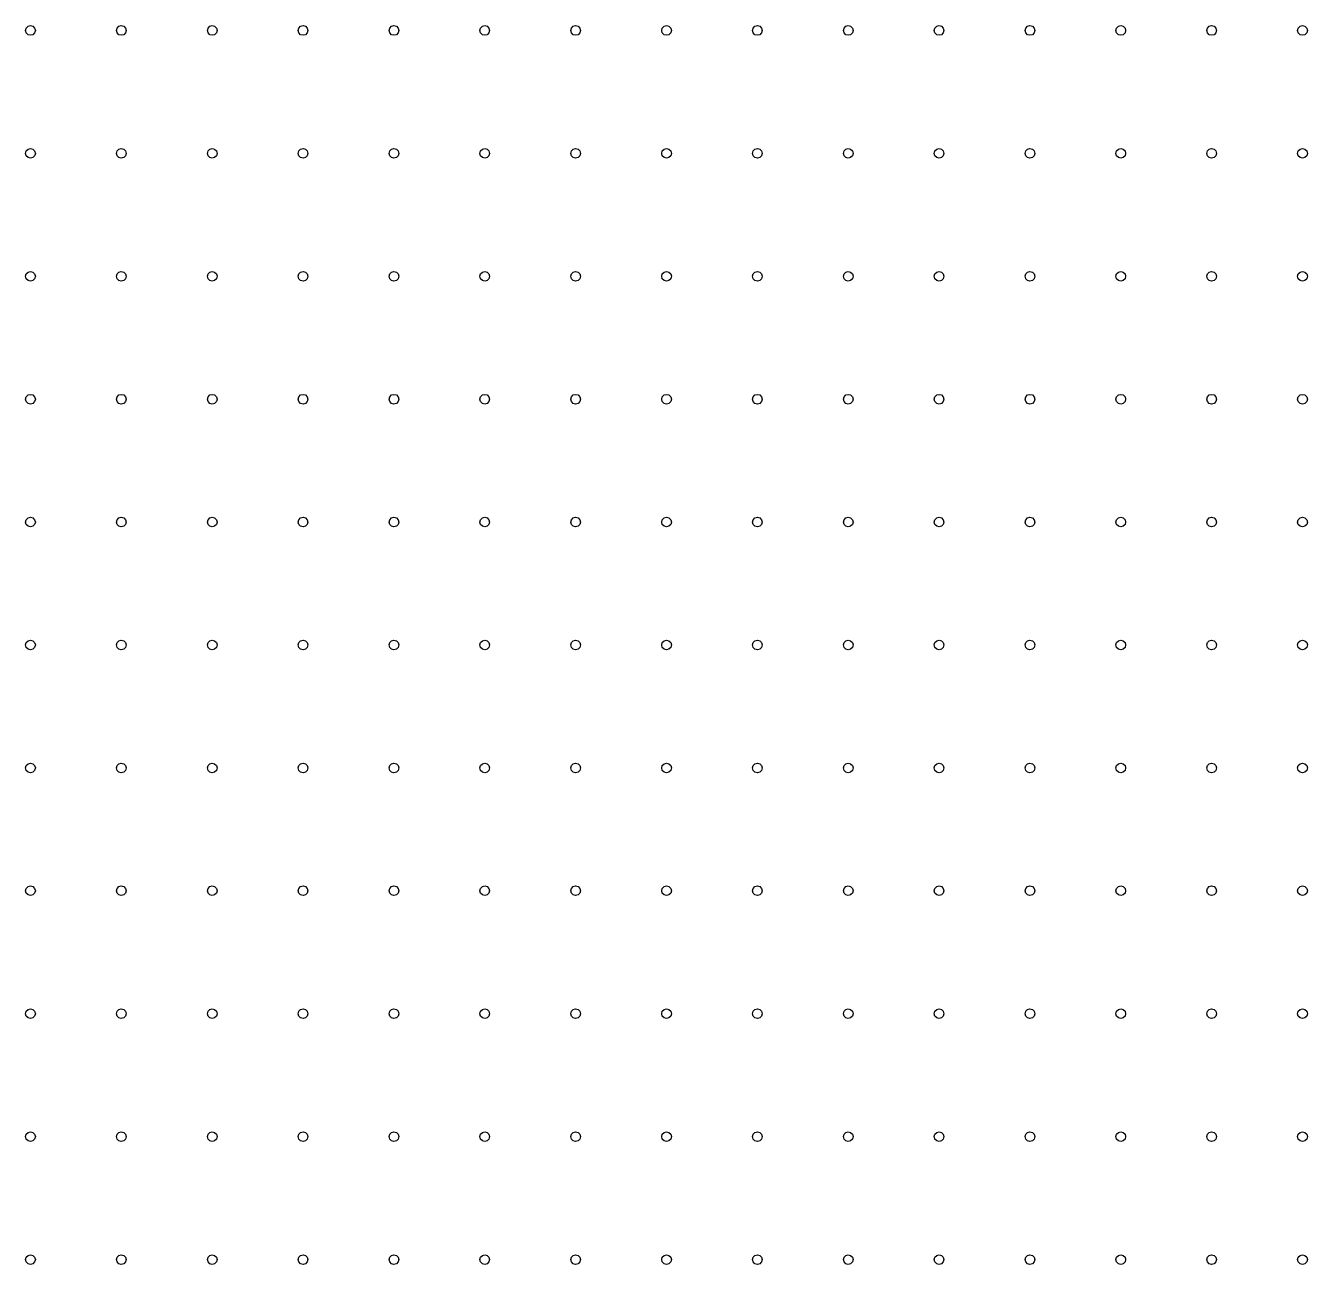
# Model space of a CAD drawing. Extents: x 11 to 212, y 11 to 212.
# Drawn here: x 67.37 to 92.26, y 86.23 to 110.3 of the extents above; entities that cross this region are included whole.
import ezdxf

# ---------------------------------------------------------------- set-up
doc = ezdxf.new("R2010")
doc.units = 0
doc.layers.add('H1', color=7, linetype='continuous')

msp = doc.modelspace()

# ---------------------------------------------------------------- linework, layer by layer
at = {"layer": 'H1'}
for points in [[(67.559, 110.206), (67.546, 110.159), (67.512, 110.124), (67.465, 110.112), (67.418, 110.124), (67.383, 110.159), (67.371, 110.206), (67.383, 110.253), (67.418, 110.287), (67.465, 110.3), (67.512, 110.287), (67.546, 110.253)], [(69.324, 110.206), (69.311, 110.159), (69.276, 110.124), (69.229, 110.112), (69.182, 110.124), (69.148, 110.159), (69.135, 110.206), (69.148, 110.253), (69.182, 110.287), (69.229, 110.3), (69.276, 110.287), (69.311, 110.253)], [(71.088, 110.206), (71.076, 110.159), (71.041, 110.124), (70.994, 110.112), (70.947, 110.124), (70.913, 110.159), (70.9, 110.206), (70.913, 110.253), (70.947, 110.287), (70.994, 110.3), (71.041, 110.287), (71.076, 110.253)], [(72.853, 110.206), (72.84, 110.159), (72.806, 110.124), (72.759, 110.112), (72.712, 110.124), (72.677, 110.159), (72.665, 110.206), (72.677, 110.253), (72.712, 110.287), (72.759, 110.3), (72.806, 110.287), (72.84, 110.253)], [(74.618, 110.206), (74.605, 110.159), (74.571, 110.124), (74.524, 110.112), (74.476, 110.124), (74.442, 110.159), (74.429, 110.206), (74.442, 110.253), (74.476, 110.287), (74.524, 110.3), (74.571, 110.287), (74.605, 110.253)], [(76.382, 110.206), (76.37, 110.159), (76.335, 110.124), (76.288, 110.112), (76.241, 110.124), (76.207, 110.159), (76.194, 110.206), (76.207, 110.253), (76.241, 110.287), (76.288, 110.3), (76.335, 110.287), (76.37, 110.253)], [(78.147, 110.206), (78.134, 110.159), (78.1, 110.124), (78.053, 110.112), (78.006, 110.124), (77.971, 110.159), (77.959, 110.206), (77.971, 110.253), (78.006, 110.287), (78.053, 110.3), (78.1, 110.287), (78.134, 110.253)], [(79.912, 110.206), (79.899, 110.159), (79.865, 110.124), (79.818, 110.112), (79.771, 110.124), (79.736, 110.159), (79.724, 110.206), (79.736, 110.253), (79.771, 110.287), (79.818, 110.3), (79.865, 110.287), (79.899, 110.253)], [(81.676, 110.206), (81.664, 110.159), (81.629, 110.124), (81.582, 110.112), (81.535, 110.124), (81.501, 110.159), (81.488, 110.206), (81.501, 110.253), (81.535, 110.287), (81.582, 110.3), (81.629, 110.287), (81.664, 110.253)], [(83.441, 110.206), (83.429, 110.159), (83.394, 110.124), (83.347, 110.112), (83.3, 110.124), (83.266, 110.159), (83.253, 110.206), (83.266, 110.253), (83.3, 110.287), (83.347, 110.3), (83.394, 110.287), (83.429, 110.253)], [(85.206, 110.206), (85.193, 110.159), (85.159, 110.124), (85.112, 110.112), (85.065, 110.124), (85.03, 110.159), (85.018, 110.206), (85.03, 110.253), (85.065, 110.287), (85.112, 110.3), (85.159, 110.287), (85.193, 110.253)], [(86.971, 110.206), (86.958, 110.159), (86.924, 110.124), (86.876, 110.112), (86.829, 110.124), (86.795, 110.159), (86.782, 110.206), (86.795, 110.253), (86.829, 110.287), (86.876, 110.3), (86.924, 110.287), (86.958, 110.253)], [(88.735, 110.206), (88.723, 110.159), (88.688, 110.124), (88.641, 110.112), (88.594, 110.124), (88.56, 110.159), (88.547, 110.206), (88.56, 110.253), (88.594, 110.287), (88.641, 110.3), (88.688, 110.287), (88.723, 110.253)], [(90.5, 110.206), (90.487, 110.159), (90.453, 110.124), (90.406, 110.112), (90.359, 110.124), (90.324, 110.159), (90.312, 110.206), (90.324, 110.253), (90.359, 110.287), (90.406, 110.3), (90.453, 110.287), (90.487, 110.253)], [(92.265, 110.206), (92.252, 110.159), (92.218, 110.124), (92.171, 110.112), (92.124, 110.124), (92.089, 110.159), (92.076, 110.206), (92.089, 110.253), (92.124, 110.287), (92.171, 110.3), (92.218, 110.287), (92.252, 110.253)], [(67.559, 107.818), (67.546, 107.771), (67.512, 107.736), (67.465, 107.724), (67.418, 107.736), (67.383, 107.771), (67.371, 107.818), (67.383, 107.865), (67.418, 107.899), (67.465, 107.912), (67.512, 107.899), (67.546, 107.865)], [(69.324, 107.818), (69.311, 107.771), (69.276, 107.736), (69.229, 107.724), (69.182, 107.736), (69.148, 107.771), (69.135, 107.818), (69.148, 107.865), (69.182, 107.899), (69.229, 107.912), (69.276, 107.899), (69.311, 107.865)], [(71.088, 107.818), (71.076, 107.771), (71.041, 107.736), (70.994, 107.724), (70.947, 107.736), (70.913, 107.771), (70.9, 107.818), (70.913, 107.865), (70.947, 107.899), (70.994, 107.912), (71.041, 107.899), (71.076, 107.865)], [(72.853, 107.818), (72.84, 107.771), (72.806, 107.736), (72.759, 107.724), (72.712, 107.736), (72.677, 107.771), (72.665, 107.818), (72.677, 107.865), (72.712, 107.899), (72.759, 107.912), (72.806, 107.899), (72.84, 107.865)], [(74.618, 107.818), (74.605, 107.771), (74.571, 107.736), (74.524, 107.724), (74.476, 107.736), (74.442, 107.771), (74.429, 107.818), (74.442, 107.865), (74.476, 107.899), (74.524, 107.912), (74.571, 107.899), (74.605, 107.865)], [(76.382, 107.818), (76.37, 107.771), (76.335, 107.736), (76.288, 107.724), (76.241, 107.736), (76.207, 107.771), (76.194, 107.818), (76.207, 107.865), (76.241, 107.899), (76.288, 107.912), (76.335, 107.899), (76.37, 107.865)], [(78.147, 107.818), (78.134, 107.771), (78.1, 107.736), (78.053, 107.724), (78.006, 107.736), (77.971, 107.771), (77.959, 107.818), (77.971, 107.865), (78.006, 107.899), (78.053, 107.912), (78.1, 107.899), (78.134, 107.865)], [(79.912, 107.818), (79.899, 107.771), (79.865, 107.736), (79.818, 107.724), (79.771, 107.736), (79.736, 107.771), (79.724, 107.818), (79.736, 107.865), (79.771, 107.899), (79.818, 107.912), (79.865, 107.899), (79.899, 107.865)], [(81.676, 107.818), (81.664, 107.771), (81.629, 107.736), (81.582, 107.724), (81.535, 107.736), (81.501, 107.771), (81.488, 107.818), (81.501, 107.865), (81.535, 107.899), (81.582, 107.912), (81.629, 107.899), (81.664, 107.865)], [(83.441, 107.818), (83.429, 107.771), (83.394, 107.736), (83.347, 107.724), (83.3, 107.736), (83.266, 107.771), (83.253, 107.818), (83.266, 107.865), (83.3, 107.899), (83.347, 107.912), (83.394, 107.899), (83.429, 107.865)], [(85.206, 107.818), (85.193, 107.771), (85.159, 107.736), (85.112, 107.724), (85.065, 107.736), (85.03, 107.771), (85.018, 107.818), (85.03, 107.865), (85.065, 107.899), (85.112, 107.912), (85.159, 107.899), (85.193, 107.865)], [(86.971, 107.818), (86.958, 107.771), (86.924, 107.736), (86.876, 107.724), (86.829, 107.736), (86.795, 107.771), (86.782, 107.818), (86.795, 107.865), (86.829, 107.899), (86.876, 107.912), (86.924, 107.899), (86.958, 107.865)], [(88.735, 107.818), (88.723, 107.771), (88.688, 107.736), (88.641, 107.724), (88.594, 107.736), (88.56, 107.771), (88.547, 107.818), (88.56, 107.865), (88.594, 107.899), (88.641, 107.912), (88.688, 107.899), (88.723, 107.865)], [(90.5, 107.818), (90.487, 107.771), (90.453, 107.736), (90.406, 107.724), (90.359, 107.736), (90.324, 107.771), (90.312, 107.818), (90.324, 107.865), (90.359, 107.899), (90.406, 107.912), (90.453, 107.899), (90.487, 107.865)], [(92.265, 107.818), (92.252, 107.771), (92.218, 107.736), (92.171, 107.724), (92.124, 107.736), (92.089, 107.771), (92.076, 107.818), (92.089, 107.865), (92.124, 107.899), (92.171, 107.912), (92.218, 107.899), (92.252, 107.865)], [(67.559, 105.429), (67.546, 105.382), (67.512, 105.348), (67.465, 105.335), (67.418, 105.348), (67.383, 105.382), (67.371, 105.429), (67.383, 105.476), (67.418, 105.511), (67.465, 105.524), (67.512, 105.511), (67.546, 105.476)], [(69.324, 105.429), (69.311, 105.382), (69.276, 105.348), (69.229, 105.335), (69.182, 105.348), (69.148, 105.382), (69.135, 105.429), (69.148, 105.476), (69.182, 105.511), (69.229, 105.524), (69.276, 105.511), (69.311, 105.476)], [(71.088, 105.429), (71.076, 105.382), (71.041, 105.348), (70.994, 105.335), (70.947, 105.348), (70.913, 105.382), (70.9, 105.429), (70.913, 105.476), (70.947, 105.511), (70.994, 105.524), (71.041, 105.511), (71.076, 105.476)], [(72.853, 105.429), (72.84, 105.382), (72.806, 105.348), (72.759, 105.335), (72.712, 105.348), (72.677, 105.382), (72.665, 105.429), (72.677, 105.476), (72.712, 105.511), (72.759, 105.524), (72.806, 105.511), (72.84, 105.476)], [(74.618, 105.429), (74.605, 105.382), (74.571, 105.348), (74.524, 105.335), (74.476, 105.348), (74.442, 105.382), (74.429, 105.429), (74.442, 105.476), (74.476, 105.511), (74.524, 105.524), (74.571, 105.511), (74.605, 105.476)], [(76.382, 105.429), (76.37, 105.382), (76.335, 105.348), (76.288, 105.335), (76.241, 105.348), (76.207, 105.382), (76.194, 105.429), (76.207, 105.476), (76.241, 105.511), (76.288, 105.524), (76.335, 105.511), (76.37, 105.476)], [(78.147, 105.429), (78.134, 105.382), (78.1, 105.348), (78.053, 105.335), (78.006, 105.348), (77.971, 105.382), (77.959, 105.429), (77.971, 105.476), (78.006, 105.511), (78.053, 105.524), (78.1, 105.511), (78.134, 105.476)], [(79.912, 105.429), (79.899, 105.382), (79.865, 105.348), (79.818, 105.335), (79.771, 105.348), (79.736, 105.382), (79.724, 105.429), (79.736, 105.476), (79.771, 105.511), (79.818, 105.524), (79.865, 105.511), (79.899, 105.476)], [(81.676, 105.429), (81.664, 105.382), (81.629, 105.348), (81.582, 105.335), (81.535, 105.348), (81.501, 105.382), (81.488, 105.429), (81.501, 105.476), (81.535, 105.511), (81.582, 105.524), (81.629, 105.511), (81.664, 105.476)], [(83.441, 105.429), (83.429, 105.382), (83.394, 105.348), (83.347, 105.335), (83.3, 105.348), (83.266, 105.382), (83.253, 105.429), (83.266, 105.476), (83.3, 105.511), (83.347, 105.524), (83.394, 105.511), (83.429, 105.476)], [(85.206, 105.429), (85.193, 105.382), (85.159, 105.348), (85.112, 105.335), (85.065, 105.348), (85.03, 105.382), (85.018, 105.429), (85.03, 105.476), (85.065, 105.511), (85.112, 105.524), (85.159, 105.511), (85.193, 105.476)], [(86.971, 105.429), (86.958, 105.382), (86.924, 105.348), (86.876, 105.335), (86.829, 105.348), (86.795, 105.382), (86.782, 105.429), (86.795, 105.476), (86.829, 105.511), (86.876, 105.524), (86.924, 105.511), (86.958, 105.476)], [(88.735, 105.429), (88.723, 105.382), (88.688, 105.348), (88.641, 105.335), (88.594, 105.348), (88.56, 105.382), (88.547, 105.429), (88.56, 105.476), (88.594, 105.511), (88.641, 105.524), (88.688, 105.511), (88.723, 105.476)], [(90.5, 105.429), (90.487, 105.382), (90.453, 105.348), (90.406, 105.335), (90.359, 105.348), (90.324, 105.382), (90.312, 105.429), (90.324, 105.476), (90.359, 105.511), (90.406, 105.524), (90.453, 105.511), (90.487, 105.476)], [(92.265, 105.429), (92.252, 105.382), (92.218, 105.348), (92.171, 105.335), (92.124, 105.348), (92.089, 105.382), (92.076, 105.429), (92.089, 105.476), (92.124, 105.511), (92.171, 105.524), (92.218, 105.511), (92.252, 105.476)], [(67.559, 103.041), (67.546, 102.994), (67.512, 102.96), (67.465, 102.947), (67.418, 102.96), (67.383, 102.994), (67.371, 103.041), (67.383, 103.088), (67.418, 103.123), (67.465, 103.135), (67.512, 103.123), (67.546, 103.088)], [(69.324, 103.041), (69.311, 102.994), (69.276, 102.96), (69.229, 102.947), (69.182, 102.96), (69.148, 102.994), (69.135, 103.041), (69.148, 103.088), (69.182, 103.123), (69.229, 103.135), (69.276, 103.123), (69.311, 103.088)], [(71.088, 103.041), (71.076, 102.994), (71.041, 102.96), (70.994, 102.947), (70.947, 102.96), (70.913, 102.994), (70.9, 103.041), (70.913, 103.088), (70.947, 103.123), (70.994, 103.135), (71.041, 103.123), (71.076, 103.088)], [(72.853, 103.041), (72.84, 102.994), (72.806, 102.96), (72.759, 102.947), (72.712, 102.96), (72.677, 102.994), (72.665, 103.041), (72.677, 103.088), (72.712, 103.123), (72.759, 103.135), (72.806, 103.123), (72.84, 103.088)], [(74.618, 103.041), (74.605, 102.994), (74.571, 102.96), (74.524, 102.947), (74.476, 102.96), (74.442, 102.994), (74.429, 103.041), (74.442, 103.088), (74.476, 103.123), (74.524, 103.135), (74.571, 103.123), (74.605, 103.088)], [(76.382, 103.041), (76.37, 102.994), (76.335, 102.96), (76.288, 102.947), (76.241, 102.96), (76.207, 102.994), (76.194, 103.041), (76.207, 103.088), (76.241, 103.123), (76.288, 103.135), (76.335, 103.123), (76.37, 103.088)], [(78.147, 103.041), (78.134, 102.994), (78.1, 102.96), (78.053, 102.947), (78.006, 102.96), (77.971, 102.994), (77.959, 103.041), (77.971, 103.088), (78.006, 103.123), (78.053, 103.135), (78.1, 103.123), (78.134, 103.088)], [(79.912, 103.041), (79.899, 102.994), (79.865, 102.96), (79.818, 102.947), (79.771, 102.96), (79.736, 102.994), (79.724, 103.041), (79.736, 103.088), (79.771, 103.123), (79.818, 103.135), (79.865, 103.123), (79.899, 103.088)], [(81.676, 103.041), (81.664, 102.994), (81.629, 102.96), (81.582, 102.947), (81.535, 102.96), (81.501, 102.994), (81.488, 103.041), (81.501, 103.088), (81.535, 103.123), (81.582, 103.135), (81.629, 103.123), (81.664, 103.088)], [(83.441, 103.041), (83.429, 102.994), (83.394, 102.96), (83.347, 102.947), (83.3, 102.96), (83.266, 102.994), (83.253, 103.041), (83.266, 103.088), (83.3, 103.123), (83.347, 103.135), (83.394, 103.123), (83.429, 103.088)], [(85.206, 103.041), (85.193, 102.994), (85.159, 102.96), (85.112, 102.947), (85.065, 102.96), (85.03, 102.994), (85.018, 103.041), (85.03, 103.088), (85.065, 103.123), (85.112, 103.135), (85.159, 103.123), (85.193, 103.088)], [(86.971, 103.041), (86.958, 102.994), (86.924, 102.96), (86.876, 102.947), (86.829, 102.96), (86.795, 102.994), (86.782, 103.041), (86.795, 103.088), (86.829, 103.123), (86.876, 103.135), (86.924, 103.123), (86.958, 103.088)], [(88.735, 103.041), (88.723, 102.994), (88.688, 102.96), (88.641, 102.947), (88.594, 102.96), (88.56, 102.994), (88.547, 103.041), (88.56, 103.088), (88.594, 103.123), (88.641, 103.135), (88.688, 103.123), (88.723, 103.088)], [(90.5, 103.041), (90.487, 102.994), (90.453, 102.96), (90.406, 102.947), (90.359, 102.96), (90.324, 102.994), (90.312, 103.041), (90.324, 103.088), (90.359, 103.123), (90.406, 103.135), (90.453, 103.123), (90.487, 103.088)], [(92.265, 103.041), (92.252, 102.994), (92.218, 102.96), (92.171, 102.947), (92.124, 102.96), (92.089, 102.994), (92.076, 103.041), (92.089, 103.088), (92.124, 103.123), (92.171, 103.135), (92.218, 103.123), (92.252, 103.088)], [(67.559, 100.653), (67.546, 100.606), (67.512, 100.571), (67.465, 100.559), (67.418, 100.571), (67.383, 100.606), (67.371, 100.653), (67.383, 100.7), (67.418, 100.734), (67.465, 100.747), (67.512, 100.734), (67.546, 100.7)], [(69.324, 100.653), (69.311, 100.606), (69.276, 100.571), (69.229, 100.559), (69.182, 100.571), (69.148, 100.606), (69.135, 100.653), (69.148, 100.7), (69.182, 100.734), (69.229, 100.747), (69.276, 100.734), (69.311, 100.7)], [(71.088, 100.653), (71.076, 100.606), (71.041, 100.571), (70.994, 100.559), (70.947, 100.571), (70.913, 100.606), (70.9, 100.653), (70.913, 100.7), (70.947, 100.734), (70.994, 100.747), (71.041, 100.734), (71.076, 100.7)], [(72.853, 100.653), (72.84, 100.606), (72.806, 100.571), (72.759, 100.559), (72.712, 100.571), (72.677, 100.606), (72.665, 100.653), (72.677, 100.7), (72.712, 100.734), (72.759, 100.747), (72.806, 100.734), (72.84, 100.7)], [(74.618, 100.653), (74.605, 100.606), (74.571, 100.571), (74.524, 100.559), (74.476, 100.571), (74.442, 100.606), (74.429, 100.653), (74.442, 100.7), (74.476, 100.734), (74.524, 100.747), (74.571, 100.734), (74.605, 100.7)], [(76.382, 100.653), (76.37, 100.606), (76.335, 100.571), (76.288, 100.559), (76.241, 100.571), (76.207, 100.606), (76.194, 100.653), (76.207, 100.7), (76.241, 100.734), (76.288, 100.747), (76.335, 100.734), (76.37, 100.7)], [(78.147, 100.653), (78.134, 100.606), (78.1, 100.571), (78.053, 100.559), (78.006, 100.571), (77.971, 100.606), (77.959, 100.653), (77.971, 100.7), (78.006, 100.734), (78.053, 100.747), (78.1, 100.734), (78.134, 100.7)], [(79.912, 100.653), (79.899, 100.606), (79.865, 100.571), (79.818, 100.559), (79.771, 100.571), (79.736, 100.606), (79.724, 100.653), (79.736, 100.7), (79.771, 100.734), (79.818, 100.747), (79.865, 100.734), (79.899, 100.7)], [(81.676, 100.653), (81.664, 100.606), (81.629, 100.571), (81.582, 100.559), (81.535, 100.571), (81.501, 100.606), (81.488, 100.653), (81.501, 100.7), (81.535, 100.734), (81.582, 100.747), (81.629, 100.734), (81.664, 100.7)], [(83.441, 100.653), (83.429, 100.606), (83.394, 100.571), (83.347, 100.559), (83.3, 100.571), (83.266, 100.606), (83.253, 100.653), (83.266, 100.7), (83.3, 100.734), (83.347, 100.747), (83.394, 100.734), (83.429, 100.7)], [(85.206, 100.653), (85.193, 100.606), (85.159, 100.571), (85.112, 100.559), (85.065, 100.571), (85.03, 100.606), (85.018, 100.653), (85.03, 100.7), (85.065, 100.734), (85.112, 100.747), (85.159, 100.734), (85.193, 100.7)], [(86.971, 100.653), (86.958, 100.606), (86.924, 100.571), (86.876, 100.559), (86.829, 100.571), (86.795, 100.606), (86.782, 100.653), (86.795, 100.7), (86.829, 100.734), (86.876, 100.747), (86.924, 100.734), (86.958, 100.7)], [(88.735, 100.653), (88.723, 100.606), (88.688, 100.571), (88.641, 100.559), (88.594, 100.571), (88.56, 100.606), (88.547, 100.653), (88.56, 100.7), (88.594, 100.734), (88.641, 100.747), (88.688, 100.734), (88.723, 100.7)], [(90.5, 100.653), (90.487, 100.606), (90.453, 100.571), (90.406, 100.559), (90.359, 100.571), (90.324, 100.606), (90.312, 100.653), (90.324, 100.7), (90.359, 100.734), (90.406, 100.747), (90.453, 100.734), (90.487, 100.7)], [(92.265, 100.653), (92.252, 100.606), (92.218, 100.571), (92.171, 100.559), (92.124, 100.571), (92.089, 100.606), (92.076, 100.653), (92.089, 100.7), (92.124, 100.734), (92.171, 100.747), (92.218, 100.734), (92.252, 100.7)], [(67.559, 98.265), (67.546, 98.218), (67.512, 98.183), (67.465, 98.171), (67.418, 98.183), (67.383, 98.218), (67.371, 98.265), (67.383, 98.312), (67.418, 98.346), (67.465, 98.359), (67.512, 98.346), (67.546, 98.312)], [(69.324, 98.265), (69.311, 98.218), (69.276, 98.183), (69.229, 98.171), (69.182, 98.183), (69.148, 98.218), (69.135, 98.265), (69.148, 98.312), (69.182, 98.346), (69.229, 98.359), (69.276, 98.346), (69.311, 98.312)], [(71.088, 98.265), (71.076, 98.218), (71.041, 98.183), (70.994, 98.171), (70.947, 98.183), (70.913, 98.218), (70.9, 98.265), (70.913, 98.312), (70.947, 98.346), (70.994, 98.359), (71.041, 98.346), (71.076, 98.312)], [(72.853, 98.265), (72.84, 98.218), (72.806, 98.183), (72.759, 98.171), (72.712, 98.183), (72.677, 98.218), (72.665, 98.265), (72.677, 98.312), (72.712, 98.346), (72.759, 98.359), (72.806, 98.346), (72.84, 98.312)], [(74.618, 98.265), (74.605, 98.218), (74.571, 98.183), (74.524, 98.171), (74.476, 98.183), (74.442, 98.218), (74.429, 98.265), (74.442, 98.312), (74.476, 98.346), (74.524, 98.359), (74.571, 98.346), (74.605, 98.312)], [(76.382, 98.265), (76.37, 98.218), (76.335, 98.183), (76.288, 98.171), (76.241, 98.183), (76.207, 98.218), (76.194, 98.265), (76.207, 98.312), (76.241, 98.346), (76.288, 98.359), (76.335, 98.346), (76.37, 98.312)], [(78.147, 98.265), (78.134, 98.218), (78.1, 98.183), (78.053, 98.171), (78.006, 98.183), (77.971, 98.218), (77.959, 98.265), (77.971, 98.312), (78.006, 98.346), (78.053, 98.359), (78.1, 98.346), (78.134, 98.312)], [(79.912, 98.265), (79.899, 98.218), (79.865, 98.183), (79.818, 98.171), (79.771, 98.183), (79.736, 98.218), (79.724, 98.265), (79.736, 98.312), (79.771, 98.346), (79.818, 98.359), (79.865, 98.346), (79.899, 98.312)], [(81.676, 98.265), (81.664, 98.218), (81.629, 98.183), (81.582, 98.171), (81.535, 98.183), (81.501, 98.218), (81.488, 98.265), (81.501, 98.312), (81.535, 98.346), (81.582, 98.359), (81.629, 98.346), (81.664, 98.312)], [(83.441, 98.265), (83.429, 98.218), (83.394, 98.183), (83.347, 98.171), (83.3, 98.183), (83.266, 98.218), (83.253, 98.265), (83.266, 98.312), (83.3, 98.346), (83.347, 98.359), (83.394, 98.346), (83.429, 98.312)], [(85.206, 98.265), (85.193, 98.218), (85.159, 98.183), (85.112, 98.171), (85.065, 98.183), (85.03, 98.218), (85.018, 98.265), (85.03, 98.312), (85.065, 98.346), (85.112, 98.359), (85.159, 98.346), (85.193, 98.312)], [(86.971, 98.265), (86.958, 98.218), (86.924, 98.183), (86.876, 98.171), (86.829, 98.183), (86.795, 98.218), (86.782, 98.265), (86.795, 98.312), (86.829, 98.346), (86.876, 98.359), (86.924, 98.346), (86.958, 98.312)], [(88.735, 98.265), (88.723, 98.218), (88.688, 98.183), (88.641, 98.171), (88.594, 98.183), (88.56, 98.218), (88.547, 98.265), (88.56, 98.312), (88.594, 98.346), (88.641, 98.359), (88.688, 98.346), (88.723, 98.312)], [(90.5, 98.265), (90.487, 98.218), (90.453, 98.183), (90.406, 98.171), (90.359, 98.183), (90.324, 98.218), (90.312, 98.265), (90.324, 98.312), (90.359, 98.346), (90.406, 98.359), (90.453, 98.346), (90.487, 98.312)], [(92.265, 98.265), (92.252, 98.218), (92.218, 98.183), (92.171, 98.171), (92.124, 98.183), (92.089, 98.218), (92.076, 98.265), (92.089, 98.312), (92.124, 98.346), (92.171, 98.359), (92.218, 98.346), (92.252, 98.312)], [(67.559, 95.876), (67.546, 95.829), (67.512, 95.795), (67.465, 95.782), (67.418, 95.795), (67.383, 95.829), (67.371, 95.876), (67.383, 95.924), (67.418, 95.958), (67.465, 95.971), (67.512, 95.958), (67.546, 95.924)], [(69.324, 95.876), (69.311, 95.829), (69.276, 95.795), (69.229, 95.782), (69.182, 95.795), (69.148, 95.829), (69.135, 95.876), (69.148, 95.924), (69.182, 95.958), (69.229, 95.971), (69.276, 95.958), (69.311, 95.924)], [(71.088, 95.876), (71.076, 95.829), (71.041, 95.795), (70.994, 95.782), (70.947, 95.795), (70.913, 95.829), (70.9, 95.876), (70.913, 95.924), (70.947, 95.958), (70.994, 95.971), (71.041, 95.958), (71.076, 95.924)], [(72.853, 95.876), (72.84, 95.829), (72.806, 95.795), (72.759, 95.782), (72.712, 95.795), (72.677, 95.829), (72.665, 95.876), (72.677, 95.924), (72.712, 95.958), (72.759, 95.971), (72.806, 95.958), (72.84, 95.924)], [(74.618, 95.876), (74.605, 95.829), (74.571, 95.795), (74.524, 95.782), (74.476, 95.795), (74.442, 95.829), (74.429, 95.876), (74.442, 95.924), (74.476, 95.958), (74.524, 95.971), (74.571, 95.958), (74.605, 95.924)], [(76.382, 95.876), (76.37, 95.829), (76.335, 95.795), (76.288, 95.782), (76.241, 95.795), (76.207, 95.829), (76.194, 95.876), (76.207, 95.924), (76.241, 95.958), (76.288, 95.971), (76.335, 95.958), (76.37, 95.924)], [(78.147, 95.876), (78.134, 95.829), (78.1, 95.795), (78.053, 95.782), (78.006, 95.795), (77.971, 95.829), (77.959, 95.876), (77.971, 95.924), (78.006, 95.958), (78.053, 95.971), (78.1, 95.958), (78.134, 95.924)], [(79.912, 95.876), (79.899, 95.829), (79.865, 95.795), (79.818, 95.782), (79.771, 95.795), (79.736, 95.829), (79.724, 95.876), (79.736, 95.924), (79.771, 95.958), (79.818, 95.971), (79.865, 95.958), (79.899, 95.924)], [(81.676, 95.876), (81.664, 95.829), (81.629, 95.795), (81.582, 95.782), (81.535, 95.795), (81.501, 95.829), (81.488, 95.876), (81.501, 95.924), (81.535, 95.958), (81.582, 95.971), (81.629, 95.958), (81.664, 95.924)], [(83.441, 95.876), (83.429, 95.829), (83.394, 95.795), (83.347, 95.782), (83.3, 95.795), (83.266, 95.829), (83.253, 95.876), (83.266, 95.924), (83.3, 95.958), (83.347, 95.971), (83.394, 95.958), (83.429, 95.924)], [(85.206, 95.876), (85.193, 95.829), (85.159, 95.795), (85.112, 95.782), (85.065, 95.795), (85.03, 95.829), (85.018, 95.876), (85.03, 95.924), (85.065, 95.958), (85.112, 95.971), (85.159, 95.958), (85.193, 95.924)], [(86.971, 95.876), (86.958, 95.829), (86.924, 95.795), (86.876, 95.782), (86.829, 95.795), (86.795, 95.829), (86.782, 95.876), (86.795, 95.924), (86.829, 95.958), (86.876, 95.971), (86.924, 95.958), (86.958, 95.924)], [(88.735, 95.876), (88.723, 95.829), (88.688, 95.795), (88.641, 95.782), (88.594, 95.795), (88.56, 95.829), (88.547, 95.876), (88.56, 95.924), (88.594, 95.958), (88.641, 95.971), (88.688, 95.958), (88.723, 95.924)], [(90.5, 95.876), (90.487, 95.829), (90.453, 95.795), (90.406, 95.782), (90.359, 95.795), (90.324, 95.829), (90.312, 95.876), (90.324, 95.924), (90.359, 95.958), (90.406, 95.971), (90.453, 95.958), (90.487, 95.924)], [(92.265, 95.876), (92.252, 95.829), (92.218, 95.795), (92.171, 95.782), (92.124, 95.795), (92.089, 95.829), (92.076, 95.876), (92.089, 95.924), (92.124, 95.958), (92.171, 95.971), (92.218, 95.958), (92.252, 95.924)], [(67.559, 93.488), (67.546, 93.441), (67.512, 93.407), (67.465, 93.394), (67.418, 93.407), (67.383, 93.441), (67.371, 93.488), (67.383, 93.535), (67.418, 93.57), (67.465, 93.582), (67.512, 93.57), (67.546, 93.535)], [(69.324, 93.488), (69.311, 93.441), (69.276, 93.407), (69.229, 93.394), (69.182, 93.407), (69.148, 93.441), (69.135, 93.488), (69.148, 93.535), (69.182, 93.57), (69.229, 93.582), (69.276, 93.57), (69.311, 93.535)], [(71.088, 93.488), (71.076, 93.441), (71.041, 93.407), (70.994, 93.394), (70.947, 93.407), (70.913, 93.441), (70.9, 93.488), (70.913, 93.535), (70.947, 93.57), (70.994, 93.582), (71.041, 93.57), (71.076, 93.535)], [(72.853, 93.488), (72.84, 93.441), (72.806, 93.407), (72.759, 93.394), (72.712, 93.407), (72.677, 93.441), (72.665, 93.488), (72.677, 93.535), (72.712, 93.57), (72.759, 93.582), (72.806, 93.57), (72.84, 93.535)], [(74.618, 93.488), (74.605, 93.441), (74.571, 93.407), (74.524, 93.394), (74.476, 93.407), (74.442, 93.441), (74.429, 93.488), (74.442, 93.535), (74.476, 93.57), (74.524, 93.582), (74.571, 93.57), (74.605, 93.535)], [(76.382, 93.488), (76.37, 93.441), (76.335, 93.407), (76.288, 93.394), (76.241, 93.407), (76.207, 93.441), (76.194, 93.488), (76.207, 93.535), (76.241, 93.57), (76.288, 93.582), (76.335, 93.57), (76.37, 93.535)], [(78.147, 93.488), (78.134, 93.441), (78.1, 93.407), (78.053, 93.394), (78.006, 93.407), (77.971, 93.441), (77.959, 93.488), (77.971, 93.535), (78.006, 93.57), (78.053, 93.582), (78.1, 93.57), (78.134, 93.535)], [(79.912, 93.488), (79.899, 93.441), (79.865, 93.407), (79.818, 93.394), (79.771, 93.407), (79.736, 93.441), (79.724, 93.488), (79.736, 93.535), (79.771, 93.57), (79.818, 93.582), (79.865, 93.57), (79.899, 93.535)], [(81.676, 93.488), (81.664, 93.441), (81.629, 93.407), (81.582, 93.394), (81.535, 93.407), (81.501, 93.441), (81.488, 93.488), (81.501, 93.535), (81.535, 93.57), (81.582, 93.582), (81.629, 93.57), (81.664, 93.535)], [(83.441, 93.488), (83.429, 93.441), (83.394, 93.407), (83.347, 93.394), (83.3, 93.407), (83.266, 93.441), (83.253, 93.488), (83.266, 93.535), (83.3, 93.57), (83.347, 93.582), (83.394, 93.57), (83.429, 93.535)], [(85.206, 93.488), (85.193, 93.441), (85.159, 93.407), (85.112, 93.394), (85.065, 93.407), (85.03, 93.441), (85.018, 93.488), (85.03, 93.535), (85.065, 93.57), (85.112, 93.582), (85.159, 93.57), (85.193, 93.535)], [(86.971, 93.488), (86.958, 93.441), (86.924, 93.407), (86.876, 93.394), (86.829, 93.407), (86.795, 93.441), (86.782, 93.488), (86.795, 93.535), (86.829, 93.57), (86.876, 93.582), (86.924, 93.57), (86.958, 93.535)], [(88.735, 93.488), (88.723, 93.441), (88.688, 93.407), (88.641, 93.394), (88.594, 93.407), (88.56, 93.441), (88.547, 93.488), (88.56, 93.535), (88.594, 93.57), (88.641, 93.582), (88.688, 93.57), (88.723, 93.535)], [(90.5, 93.488), (90.487, 93.441), (90.453, 93.407), (90.406, 93.394), (90.359, 93.407), (90.324, 93.441), (90.312, 93.488), (90.324, 93.535), (90.359, 93.57), (90.406, 93.582), (90.453, 93.57), (90.487, 93.535)], [(92.265, 93.488), (92.252, 93.441), (92.218, 93.407), (92.171, 93.394), (92.124, 93.407), (92.089, 93.441), (92.076, 93.488), (92.089, 93.535), (92.124, 93.57), (92.171, 93.582), (92.218, 93.57), (92.252, 93.535)], [(67.559, 91.1), (67.546, 91.053), (67.512, 91.018), (67.465, 91.006), (67.418, 91.018), (67.383, 91.053), (67.371, 91.1), (67.383, 91.147), (67.418, 91.182), (67.465, 91.194), (67.512, 91.182), (67.546, 91.147)], [(69.324, 91.1), (69.311, 91.053), (69.276, 91.018), (69.229, 91.006), (69.182, 91.018), (69.148, 91.053), (69.135, 91.1), (69.148, 91.147), (69.182, 91.182), (69.229, 91.194), (69.276, 91.182), (69.311, 91.147)], [(71.088, 91.1), (71.076, 91.053), (71.041, 91.018), (70.994, 91.006), (70.947, 91.018), (70.913, 91.053), (70.9, 91.1), (70.913, 91.147), (70.947, 91.182), (70.994, 91.194), (71.041, 91.182), (71.076, 91.147)], [(72.853, 91.1), (72.84, 91.053), (72.806, 91.018), (72.759, 91.006), (72.712, 91.018), (72.677, 91.053), (72.665, 91.1), (72.677, 91.147), (72.712, 91.182), (72.759, 91.194), (72.806, 91.182), (72.84, 91.147)], [(74.618, 91.1), (74.605, 91.053), (74.571, 91.018), (74.524, 91.006), (74.476, 91.018), (74.442, 91.053), (74.429, 91.1), (74.442, 91.147), (74.476, 91.182), (74.524, 91.194), (74.571, 91.182), (74.605, 91.147)], [(76.382, 91.1), (76.37, 91.053), (76.335, 91.018), (76.288, 91.006), (76.241, 91.018), (76.207, 91.053), (76.194, 91.1), (76.207, 91.147), (76.241, 91.182), (76.288, 91.194), (76.335, 91.182), (76.37, 91.147)], [(78.147, 91.1), (78.134, 91.053), (78.1, 91.018), (78.053, 91.006), (78.006, 91.018), (77.971, 91.053), (77.959, 91.1), (77.971, 91.147), (78.006, 91.182), (78.053, 91.194), (78.1, 91.182), (78.134, 91.147)], [(79.912, 91.1), (79.899, 91.053), (79.865, 91.018), (79.818, 91.006), (79.771, 91.018), (79.736, 91.053), (79.724, 91.1), (79.736, 91.147), (79.771, 91.182), (79.818, 91.194), (79.865, 91.182), (79.899, 91.147)], [(81.676, 91.1), (81.664, 91.053), (81.629, 91.018), (81.582, 91.006), (81.535, 91.018), (81.501, 91.053), (81.488, 91.1), (81.501, 91.147), (81.535, 91.182), (81.582, 91.194), (81.629, 91.182), (81.664, 91.147)], [(83.441, 91.1), (83.429, 91.053), (83.394, 91.018), (83.347, 91.006), (83.3, 91.018), (83.266, 91.053), (83.253, 91.1), (83.266, 91.147), (83.3, 91.182), (83.347, 91.194), (83.394, 91.182), (83.429, 91.147)], [(85.206, 91.1), (85.193, 91.053), (85.159, 91.018), (85.112, 91.006), (85.065, 91.018), (85.03, 91.053), (85.018, 91.1), (85.03, 91.147), (85.065, 91.182), (85.112, 91.194), (85.159, 91.182), (85.193, 91.147)], [(86.971, 91.1), (86.958, 91.053), (86.924, 91.018), (86.876, 91.006), (86.829, 91.018), (86.795, 91.053), (86.782, 91.1), (86.795, 91.147), (86.829, 91.182), (86.876, 91.194), (86.924, 91.182), (86.958, 91.147)], [(88.735, 91.1), (88.723, 91.053), (88.688, 91.018), (88.641, 91.006), (88.594, 91.018), (88.56, 91.053), (88.547, 91.1), (88.56, 91.147), (88.594, 91.182), (88.641, 91.194), (88.688, 91.182), (88.723, 91.147)], [(90.5, 91.1), (90.487, 91.053), (90.453, 91.018), (90.406, 91.006), (90.359, 91.018), (90.324, 91.053), (90.312, 91.1), (90.324, 91.147), (90.359, 91.182), (90.406, 91.194), (90.453, 91.182), (90.487, 91.147)], [(92.265, 91.1), (92.252, 91.053), (92.218, 91.018), (92.171, 91.006), (92.124, 91.018), (92.089, 91.053), (92.076, 91.1), (92.089, 91.147), (92.124, 91.182), (92.171, 91.194), (92.218, 91.182), (92.252, 91.147)], [(67.559, 88.712), (67.546, 88.665), (67.512, 88.63), (67.465, 88.618), (67.418, 88.63), (67.383, 88.665), (67.371, 88.712), (67.383, 88.759), (67.418, 88.793), (67.465, 88.806), (67.512, 88.793), (67.546, 88.759)], [(69.324, 88.712), (69.311, 88.665), (69.276, 88.63), (69.229, 88.618), (69.182, 88.63), (69.148, 88.665), (69.135, 88.712), (69.148, 88.759), (69.182, 88.793), (69.229, 88.806), (69.276, 88.793), (69.311, 88.759)], [(71.088, 88.712), (71.076, 88.665), (71.041, 88.63), (70.994, 88.618), (70.947, 88.63), (70.913, 88.665), (70.9, 88.712), (70.913, 88.759), (70.947, 88.793), (70.994, 88.806), (71.041, 88.793), (71.076, 88.759)], [(72.853, 88.712), (72.84, 88.665), (72.806, 88.63), (72.759, 88.618), (72.712, 88.63), (72.677, 88.665), (72.665, 88.712), (72.677, 88.759), (72.712, 88.793), (72.759, 88.806), (72.806, 88.793), (72.84, 88.759)], [(74.618, 88.712), (74.605, 88.665), (74.571, 88.63), (74.524, 88.618), (74.476, 88.63), (74.442, 88.665), (74.429, 88.712), (74.442, 88.759), (74.476, 88.793), (74.524, 88.806), (74.571, 88.793), (74.605, 88.759)], [(76.382, 88.712), (76.37, 88.665), (76.335, 88.63), (76.288, 88.618), (76.241, 88.63), (76.207, 88.665), (76.194, 88.712), (76.207, 88.759), (76.241, 88.793), (76.288, 88.806), (76.335, 88.793), (76.37, 88.759)], [(78.147, 88.712), (78.134, 88.665), (78.1, 88.63), (78.053, 88.618), (78.006, 88.63), (77.971, 88.665), (77.959, 88.712), (77.971, 88.759), (78.006, 88.793), (78.053, 88.806), (78.1, 88.793), (78.134, 88.759)], [(79.912, 88.712), (79.899, 88.665), (79.865, 88.63), (79.818, 88.618), (79.771, 88.63), (79.736, 88.665), (79.724, 88.712), (79.736, 88.759), (79.771, 88.793), (79.818, 88.806), (79.865, 88.793), (79.899, 88.759)], [(81.676, 88.712), (81.664, 88.665), (81.629, 88.63), (81.582, 88.618), (81.535, 88.63), (81.501, 88.665), (81.488, 88.712), (81.501, 88.759), (81.535, 88.793), (81.582, 88.806), (81.629, 88.793), (81.664, 88.759)], [(83.441, 88.712), (83.429, 88.665), (83.394, 88.63), (83.347, 88.618), (83.3, 88.63), (83.266, 88.665), (83.253, 88.712), (83.266, 88.759), (83.3, 88.793), (83.347, 88.806), (83.394, 88.793), (83.429, 88.759)], [(85.206, 88.712), (85.193, 88.665), (85.159, 88.63), (85.112, 88.618), (85.065, 88.63), (85.03, 88.665), (85.018, 88.712), (85.03, 88.759), (85.065, 88.793), (85.112, 88.806), (85.159, 88.793), (85.193, 88.759)], [(86.971, 88.712), (86.958, 88.665), (86.924, 88.63), (86.876, 88.618), (86.829, 88.63), (86.795, 88.665), (86.782, 88.712), (86.795, 88.759), (86.829, 88.793), (86.876, 88.806), (86.924, 88.793), (86.958, 88.759)], [(88.735, 88.712), (88.723, 88.665), (88.688, 88.63), (88.641, 88.618), (88.594, 88.63), (88.56, 88.665), (88.547, 88.712), (88.56, 88.759), (88.594, 88.793), (88.641, 88.806), (88.688, 88.793), (88.723, 88.759)], [(90.5, 88.712), (90.487, 88.665), (90.453, 88.63), (90.406, 88.618), (90.359, 88.63), (90.324, 88.665), (90.312, 88.712), (90.324, 88.759), (90.359, 88.793), (90.406, 88.806), (90.453, 88.793), (90.487, 88.759)], [(92.265, 88.712), (92.252, 88.665), (92.218, 88.63), (92.171, 88.618), (92.124, 88.63), (92.089, 88.665), (92.076, 88.712), (92.089, 88.759), (92.124, 88.793), (92.171, 88.806), (92.218, 88.793), (92.252, 88.759)], [(67.559, 86.324), (67.546, 86.276), (67.512, 86.242), (67.465, 86.229), (67.418, 86.242), (67.383, 86.276), (67.371, 86.324), (67.383, 86.371), (67.418, 86.405), (67.465, 86.418), (67.512, 86.405), (67.546, 86.371)], [(69.324, 86.324), (69.311, 86.276), (69.276, 86.242), (69.229, 86.229), (69.182, 86.242), (69.148, 86.276), (69.135, 86.324), (69.148, 86.371), (69.182, 86.405), (69.229, 86.418), (69.276, 86.405), (69.311, 86.371)], [(71.088, 86.324), (71.076, 86.276), (71.041, 86.242), (70.994, 86.229), (70.947, 86.242), (70.913, 86.276), (70.9, 86.324), (70.913, 86.371), (70.947, 86.405), (70.994, 86.418), (71.041, 86.405), (71.076, 86.371)], [(72.853, 86.324), (72.84, 86.276), (72.806, 86.242), (72.759, 86.229), (72.712, 86.242), (72.677, 86.276), (72.665, 86.324), (72.677, 86.371), (72.712, 86.405), (72.759, 86.418), (72.806, 86.405), (72.84, 86.371)], [(74.618, 86.324), (74.605, 86.276), (74.571, 86.242), (74.524, 86.229), (74.476, 86.242), (74.442, 86.276), (74.429, 86.324), (74.442, 86.371), (74.476, 86.405), (74.524, 86.418), (74.571, 86.405), (74.605, 86.371)], [(76.382, 86.324), (76.37, 86.276), (76.335, 86.242), (76.288, 86.229), (76.241, 86.242), (76.207, 86.276), (76.194, 86.324), (76.207, 86.371), (76.241, 86.405), (76.288, 86.418), (76.335, 86.405), (76.37, 86.371)], [(78.147, 86.324), (78.134, 86.276), (78.1, 86.242), (78.053, 86.229), (78.006, 86.242), (77.971, 86.276), (77.959, 86.324), (77.971, 86.371), (78.006, 86.405), (78.053, 86.418), (78.1, 86.405), (78.134, 86.371)], [(79.912, 86.324), (79.899, 86.276), (79.865, 86.242), (79.818, 86.229), (79.771, 86.242), (79.736, 86.276), (79.724, 86.324), (79.736, 86.371), (79.771, 86.405), (79.818, 86.418), (79.865, 86.405), (79.899, 86.371)], [(81.676, 86.324), (81.664, 86.276), (81.629, 86.242), (81.582, 86.229), (81.535, 86.242), (81.501, 86.276), (81.488, 86.324), (81.501, 86.371), (81.535, 86.405), (81.582, 86.418), (81.629, 86.405), (81.664, 86.371)], [(83.441, 86.324), (83.429, 86.276), (83.394, 86.242), (83.347, 86.229), (83.3, 86.242), (83.266, 86.276), (83.253, 86.324), (83.266, 86.371), (83.3, 86.405), (83.347, 86.418), (83.394, 86.405), (83.429, 86.371)], [(85.206, 86.324), (85.193, 86.276), (85.159, 86.242), (85.112, 86.229), (85.065, 86.242), (85.03, 86.276), (85.018, 86.324), (85.03, 86.371), (85.065, 86.405), (85.112, 86.418), (85.159, 86.405), (85.193, 86.371)], [(86.971, 86.324), (86.958, 86.276), (86.924, 86.242), (86.876, 86.229), (86.829, 86.242), (86.795, 86.276), (86.782, 86.324), (86.795, 86.371), (86.829, 86.405), (86.876, 86.418), (86.924, 86.405), (86.958, 86.371)], [(88.735, 86.324), (88.723, 86.276), (88.688, 86.242), (88.641, 86.229), (88.594, 86.242), (88.56, 86.276), (88.547, 86.324), (88.56, 86.371), (88.594, 86.405), (88.641, 86.418), (88.688, 86.405), (88.723, 86.371)], [(90.5, 86.324), (90.487, 86.276), (90.453, 86.242), (90.406, 86.229), (90.359, 86.242), (90.324, 86.276), (90.312, 86.324), (90.324, 86.371), (90.359, 86.405), (90.406, 86.418), (90.453, 86.405), (90.487, 86.371)], [(92.265, 86.324), (92.252, 86.276), (92.218, 86.242), (92.171, 86.229), (92.124, 86.242), (92.089, 86.276), (92.076, 86.324), (92.089, 86.371), (92.124, 86.405), (92.171, 86.418), (92.218, 86.405), (92.252, 86.371)]]:
    msp.add_lwpolyline(points, close=True, dxfattribs=at)

doc.saveas('drawing.dxf')
